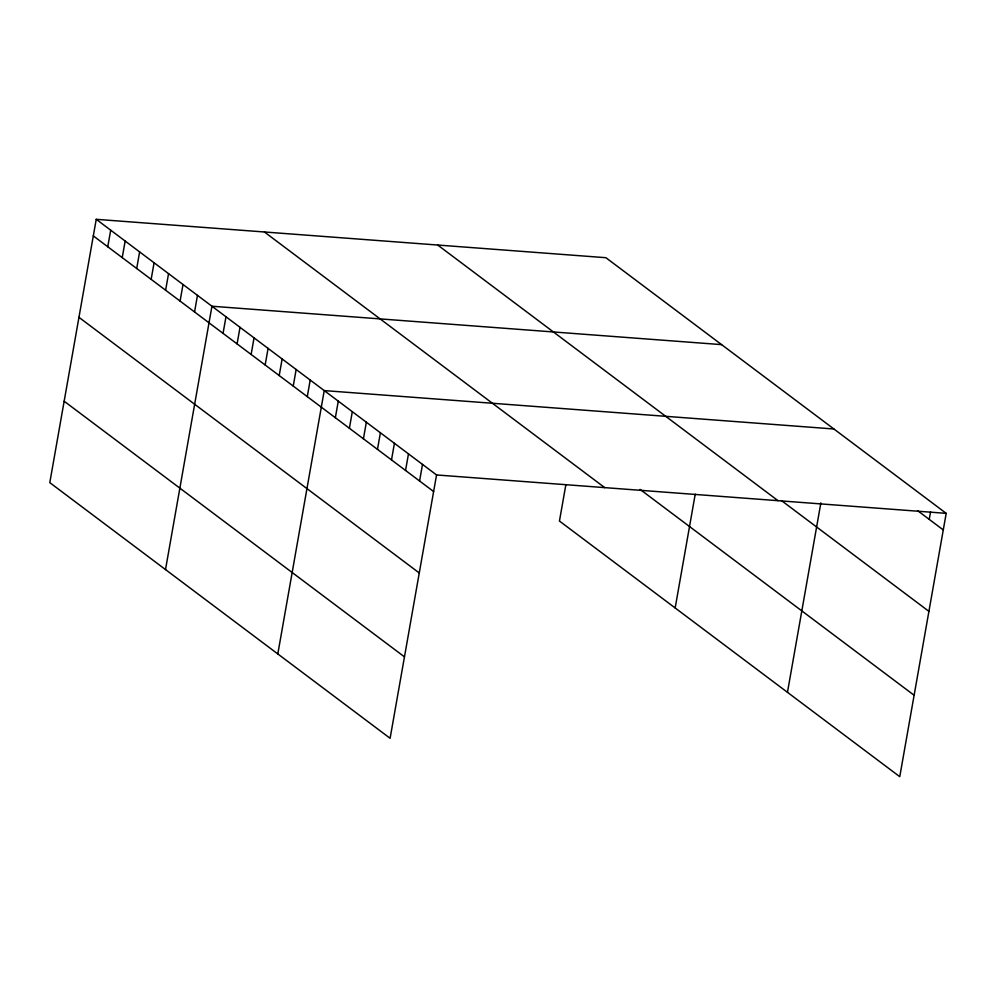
<?xml version="1.0" encoding="UTF-8"?>
<svg xmlns="http://www.w3.org/2000/svg" width="996" height="996" viewBox="0 0 996 996"><rect width="100%" height="100%" fill="white"/><g stroke="black" fill="none" stroke-linecap="round" stroke-linejoin="round"><path stroke-width="1.49" d="M96.239 219.319L49.8 482.649L390.108 738.297L436.547 474.955L96.239 219.319L605.892 257.703L946.2 513.351L899.762 776.681L559.453 521.045L565.84 484.853M107.767 246.771L110.693 230.188M122.234 257.628L125.16 241.044M136.701 268.497L139.627 251.913M151.155 279.366L154.081 262.782M165.622 290.222L168.548 273.639M180.089 301.091L183.015 284.507M194.556 311.96L197.469 295.376M165.51 569.575L211.936 306.233L721.59 344.628M223.054 333.361L225.98 316.778M237.085 343.906L240.011 327.323M251.129 354.452L254.055 337.868M265.16 364.997L268.086 348.413M279.204 375.542L282.129 358.958M293.235 386.087L296.161 369.504M307.278 396.632L310.204 380.049M277.809 653.936L324.235 390.594L833.901 428.99M335.353 417.722L338.279 401.139M349.397 428.268L352.31 411.684M363.428 438.813L366.354 422.229M377.472 449.358L380.397 432.774M391.503 459.903L394.428 443.32M405.546 470.448L408.472 453.865M419.577 480.993L422.503 464.41M675.163 607.958L695.233 494.153M787.463 692.32L820.866 502.868M929.243 519.389L930.563 511.844M436.547 474.955L946.2 513.351M917.54 510.599L943.274 529.934M781.524 500.627L928.919 611.357M437.705 245.041L778.013 500.677M640.104 489.41L914.129 695.258M264.426 231.993L604.734 487.629M93.313 235.903L433.621 491.538M78.945 317.326L419.266 572.974M64.155 401.226L404.463 656.862"/></g></svg>
